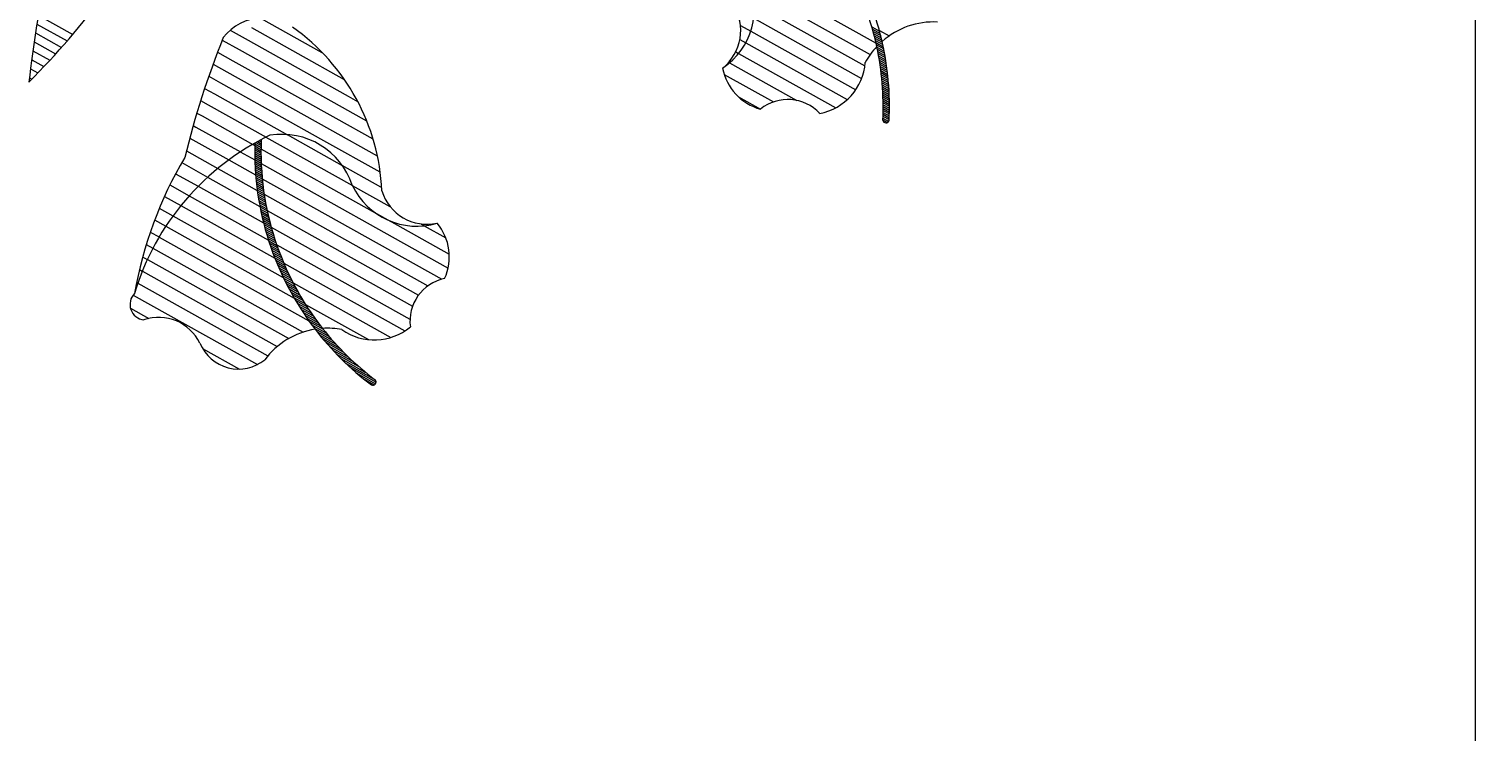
# Model space of a CAD drawing. Header units: inches. Extents: x 9636 to 21597, y -10243 to 557.
# Drawn here: x 14836.68 to 14846.31, y -8551.18 to -8546.5 of the extents above; entities that cross this region are included whole.
import ezdxf

# ---------------------------------------------------------------- set-up
doc = ezdxf.new("R2010")
doc.units = ezdxf.units.IN
doc.header["$MEASUREMENT"] = 0
for name, color, linetype in [('2', 9, 'Continuous'), ('vflor', 10, 'Continuous'), ('vflor2', 50, 'Continuous'), ('vfolha', 72, 'Continuous')]:
    doc.layers.add(name, color=color, linetype=linetype)

# ---------------------------------------------------------------- blocks, each defined once
blk = doc.blocks.new('FF')
at = {"color": 252, "ltscale": 7, "true_color": 0x939598}
blk.add_line((14846.3092, -8466.4703), (14846.3092, -8574.4703), dxfattribs=at)
at = {"layer": '2', "color": 252, "linetype": 'Continuous', "lineweight": -3, "true_color": 0x939598}
for p, q in [((14842.2925, -8546.4899), (14842.3442, -8546.5188)), ((14842.2968, -8546.5052), (14842.3481, -8546.5339)), ((14842.3011, -8546.5205), (14842.352, -8546.5489)), ((14842.3051, -8546.5356), (14842.3556, -8546.5638)), ((14842.309, -8546.5506), (14842.3592, -8546.5786)), ((14842.3128, -8546.5656), (14842.3626, -8546.5934)), ((14842.3164, -8546.5805), (14842.3658, -8546.6081)), ((14842.3199, -8546.5953), (14842.3689, -8546.6227)), ((14842.3232, -8546.61), (14842.3719, -8546.6372)), ((14842.3264, -8546.6247), (14842.3748, -8546.6517)), ((14842.3294, -8546.6392), (14842.3775, -8546.6661)), ((14842.3323, -8546.6537), (14842.3801, -8546.6804)), ((14842.3351, -8546.6681), (14842.3826, -8546.6947)), ((14842.3378, -8546.6825), (14842.385, -8546.7088)), ((14842.3403, -8546.6968), (14842.3872, -8546.723)), ((14842.3427, -8546.711), (14842.3893, -8546.737)), ((14842.345, -8546.7251), (14842.3913, -8546.751)), ((14842.3472, -8546.7392), (14842.3932, -8546.7649)), ((14842.3492, -8546.7532), (14842.395, -8546.7788)), ((14842.3511, -8546.7671), (14842.3967, -8546.7926)), ((14842.353, -8546.781), (14842.3983, -8546.8064)), ((14842.3547, -8546.7948), (14842.3998, -8546.8201)), ((14842.3563, -8546.8086), (14842.4011, -8546.8337)), ((14842.3577, -8546.8223), (14842.4024, -8546.8473)), ((14842.3591, -8546.8359), (14842.4036, -8546.8608)), ((14842.3604, -8546.8495), (14842.4046, -8546.8742)), ((14842.3616, -8546.863), (14842.4056, -8546.8876)), ((14842.3627, -8546.8765), (14842.4065, -8546.901)), ((14842.3636, -8546.8899), (14842.4072, -8546.9143)), ((14842.3645, -8546.9033), (14842.4079, -8546.9275)), ((14842.3653, -8546.9166), (14842.4085, -8546.9407)), ((14842.366, -8546.9298), (14842.409, -8546.9539)), ((14842.3665, -8546.943), (14842.4094, -8546.967)), ((14842.367, -8546.9562), (14842.4097, -8546.98)), ((14842.3674, -8546.9692), (14842.41, -8546.993)), ((14842.3677, -8546.9823), (14842.4101, -8547.006)), ((14842.368, -8546.9953), (14842.4102, -8547.0188)), ((14842.368, -8547.0467), (14842.4095, -8547.07)), ((14842.3681, -8547.0082), (14842.4101, -8547.0317)), ((14842.3681, -8547.0211), (14842.41, -8547.0445)), ((14842.3681, -8547.0339), (14842.4098, -8547.0573)), ((14842.366, -8547.11), (14842.3962, -8547.1269)), ((14842.3666, -8547.0974), (14842.4052, -8547.119)), ((14842.367, -8547.0848), (14842.4082, -8547.1078)), ((14842.3674, -8547.0722), (14842.4087, -8547.0952)), ((14842.3677, -8547.0595), (14842.4092, -8547.0826))]:
    blk.add_line(p, q, dxfattribs=at)
at = {"layer": '2', "color": 252, "lineweight": -3, "true_color": 0x939598}
for centre, radius, start, end in [((14840.4693, -8547.0206), 1.8989, 357.27776, 12.12994), ((14840.4693, -8547.0206), 1.9409, 357.27776, 12.89753), ((14842.3872, -8547.1074), 0.0215, 189.2069, 345.34861)]:
    blk.add_arc(centre, radius, start, end, dxfattribs=at)
at = {"layer": 'vflor', "color": 252, "linetype": 'Continuous', "lineweight": -3, "true_color": 0x939598}
for p, q in [((14841.4295, -8546.1012), (14842.3208, -8546.5992)), ((14841.4893, -8546.2311), (14842.2823, -8546.6742)), ((14841.5093, -8546.3388), (14842.2464, -8546.7506)), ((14838.2232, -8546.4326), (14838.6308, -8546.6604)), ((14841.5063, -8546.4336), (14842.2247, -8546.835)), ((14838.0217, -8546.513), (14838.1211, -8546.5686)), ((14838.1211, -8546.5686), (14838.8065, -8546.9515)), ((14838.1622, -8546.495), (14838.7791, -8546.8397)), ((14841.4179, -8546.4807), (14841.4866, -8546.5191)), ((14841.4866, -8546.5191), (14842.1856, -8546.9096)), ((14842.3432, -8546.5152), (14842.4075, -8546.5512)), ((14837.9364, -8546.6583), (14838.0389, -8546.7156)), ((14837.9674, -8546.5792), (14838.08, -8546.6421)), ((14838.08, -8546.6421), (14838.7654, -8547.025)), ((14841.3873, -8546.6566), (14841.4062, -8546.6671)), ((14841.4062, -8546.6671), (14842.0535, -8547.0288)), ((14841.4145, -8546.5753), (14841.453, -8546.5968)), ((14841.453, -8546.5968), (14842.1294, -8546.9747)), ((14837.9065, -8546.7381), (14837.9978, -8546.7892)), ((14838.0389, -8546.7156), (14838.7243, -8547.0986)), ((14841.34, -8546.7267), (14841.3456, -8546.7298)), ((14841.3456, -8546.7298), (14841.7941, -8546.9804)), ((14837.8777, -8546.8185), (14837.9567, -8546.8627)), ((14837.9978, -8546.7892), (14838.6832, -8547.1721)), ((14841.3104, -8546.8066), (14841.6385, -8546.9899)), ((14837.85, -8546.8996), (14837.9157, -8546.9362)), ((14837.9157, -8546.9362), (14838.402, -8547.208)), ((14837.9567, -8546.8627), (14838.6421, -8547.2456)), ((14838.8065, -8546.9515), (14838.8681, -8546.9859)), ((14841.4049, -8546.9559), (14841.5508, -8547.0374)), ((14837.8235, -8546.9813), (14837.8746, -8547.0098)), ((14837.8746, -8547.0098), (14838.2597, -8547.225)), ((14838.7654, -8547.025), (14838.9286, -8547.1162)), ((14837.774, -8547.1466), (14837.7924, -8547.1569)), ((14837.7982, -8547.0636), (14837.8335, -8547.0833)), ((14837.8335, -8547.0833), (14838.1713, -8547.2721)), ((14838.7243, -8547.0986), (14838.9708, -8547.2363)), ((14841.9426, -8547.0633), (14841.948, -8547.0664)), ((14837.7509, -8547.2302), (14837.7513, -8547.2304)), ((14837.7513, -8547.2304), (14838.0113, -8547.3757)), ((14837.7924, -8547.1569), (14838.0887, -8547.3224)), ((14838.2592, -8547.2247), (14838.835, -8547.5464)), ((14838.3994, -8547.2065), (14838.7666, -8547.4117)), ((14838.6832, -8547.1721), (14838.9998, -8547.349)), ((14837.7291, -8547.3145), (14837.9388, -8547.4317)), ((14838.0884, -8547.3222), (14838.1848, -8547.3761)), ((14838.1709, -8547.2718), (14838.1843, -8547.2794)), ((14838.226, -8547.3027), (14838.9865, -8547.7275)), ((14838.6421, -8547.2456), (14839.0172, -8547.4552)), ((14837.6982, -8547.3937), (14837.8709, -8547.4902)), ((14837.9387, -8547.4316), (14838.2014, -8547.5784)), ((14838.0111, -8547.3756), (14838.1903, -8547.4757)), ((14838.2277, -8547.4001), (14839.4717, -8548.0952)), ((14838.7632, -8547.4098), (14839.0222, -8547.5545)), ((14837.6574, -8547.4674), (14837.8072, -8547.5511)), ((14837.8708, -8547.4902), (14838.2187, -8547.6846)), ((14838.2347, -8547.5005), (14839.4308, -8548.1688)), ((14837.5828, -8547.6187), (14837.6918, -8547.6796)), ((14837.6189, -8547.5424), (14837.7475, -8547.6143)), ((14837.7476, -8547.6143), (14838.2761, -8547.9096)), ((14837.8072, -8547.5511), (14838.2432, -8547.7947)), ((14838.2476, -8547.6042), (14839.3378, -8548.2133)), ((14838.8326, -8547.5451), (14839.084, -8547.6855)), ((14837.549, -8547.6963), (14837.6399, -8547.7471)), ((14837.692, -8547.6797), (14838.319, -8548.0301)), ((14838.2671, -8547.7116), (14839.2753, -8548.2749)), ((14838.9749, -8547.7211), (14839.0899, -8547.7853)), ((14837.5175, -8547.7752), (14837.5917, -8547.8167)), ((14837.592, -8547.8169), (14838.4472, -8548.2947)), ((14837.6401, -8547.7473), (14838.3747, -8548.1577)), ((14838.2942, -8547.8232), (14839.2352, -8548.349)), ((14839.0792, -8547.7793), (14839.4795, -8548.003)), ((14839.2926, -8547.8021), (14839.3145, -8547.8143)), ((14839.3129, -8547.8134), (14839.4561, -8547.8935)), ((14837.4885, -8547.8555), (14837.5472, -8547.8883)), ((14837.5475, -8547.8885), (14838.5447, -8548.4456)), ((14837.4618, -8547.9371), (14837.5063, -8547.962)), ((14837.5067, -8547.9622), (14838.507, -8548.5211)), ((14838.3305, -8547.94), (14839.218, -8548.4359)), ((14837.4161, -8548.1046), (14837.4354, -8548.1154)), ((14837.4377, -8548.0201), (14837.469, -8548.0376)), ((14837.4695, -8548.0379), (14838.4108, -8548.5638)), ((14838.3779, -8548.063), (14839.1841, -8548.5134)), ((14837.3971, -8548.1905), (14837.4056, -8548.1952)), ((14837.4062, -8548.1955), (14838.272, -8548.6793)), ((14837.436, -8548.1157), (14838.334, -8548.6174)), ((14838.4398, -8548.1941), (14839.0896, -8548.5571)), ((14837.375, -8548.2746), (14838.2023, -8548.7368)), ((14837.3566, -8548.3608), (14837.4798, -8548.4296)), ((14838.5217, -8548.3363), (14838.9417, -8548.571)), ((14837.8366, -8548.629), (14838.0831, -8548.7667))]:
    blk.add_line(p, q, dxfattribs=at)
at = {"layer": 'vflor', "color": 252, "lineweight": -3, "true_color": 0x939598}
for centre, radius, start, end in [((14841.0373, -8546.3709), 0.4731, 303.69056, 25.31673), ((14841.1048, -8546.5169), 0.3152, 308.21659, 33.34401), ((14838.242, -8546.7685), 0.3375, 92.14976, 142.31426), ((14842.7049, -8546.979), 0.521, 87.11842, 131.26747), ((14843.3149, -8548.7168), 5.7583, 158.02682, 166.36417), ((14837.6277, -8547.6404), 1.404, 2.43487, 54.8168), ((14842.7049, -8546.979), 0.521, 136.68813, 151.05327), ((14841.8769, -8546.7002), 0.373, 280.65986, 355.90757), ((14841.6434, -8546.7003), 0.3496, 190.58675, 254.84684), ((14841.7334, -8547.2635), 0.2895, 42.78691, 128.77398), ((14839.0177, -8548.7512), 1.7046, 115.4334, 163.40417), ((14838.3652, -8547.6989), 0.4935, 18.28227, 99.28097), ((14840.0126, -8548.7221), 2.668, 149.28303, 170.12067), ((14839.2621, -8547.3431), 0.4731, 205.14072, 286.76689), ((14839.3318, -8547.488), 0.3152, 197.11344, 282.24086), ((14839.1303, -8548.0201), 0.3496, 335.61061, 39.8707), ((14839.5073, -8548.448), 0.2895, 101.68347, 187.67055), ((14837.456, -8548.337), 0.1022, 134.65104, 264.63868), ((14837.5441, -8548.7296), 0.3068, 26.07104, 108.5651), ((14838.6695, -8549.0161), 0.521, 79.40418, 93.76933), ((14838.9816, -8548.2001), 0.373, 234.54988, 309.79759), ((14838.6695, -8549.0161), 0.521, 99.18998, 143.33903), ((14838.0767, -8548.4887), 0.2781, 202.42517, 308.93601)]:
    blk.add_arc(centre, radius, start, end, dxfattribs=at)
at = {"layer": 'vflor2', "color": 252, "linetype": 'Continuous', "lineweight": -3, "true_color": 0x939598}
for p, q in [((14838.2262, -8547.2415), (14838.2275, -8547.2422)), ((14838.1839, -8547.3208), (14838.2261, -8547.3444)), ((14838.184, -8547.3079), (14838.226, -8547.3314)), ((14838.184, -8547.3337), (14838.2264, -8547.3574)), ((14838.1841, -8547.2951), (14838.226, -8547.3185)), ((14838.1843, -8547.2824), (14838.226, -8547.3057)), ((14838.1845, -8547.2697), (14838.2261, -8547.2929)), ((14838.1911, -8547.2604), (14838.2264, -8547.2802)), ((14838.2027, -8547.2541), (14838.2267, -8547.2675)), ((14838.2144, -8547.2477), (14838.227, -8547.2548)), ((14838.1841, -8547.3466), (14838.2267, -8547.3704)), ((14838.1844, -8547.3596), (14838.2271, -8547.3835)), ((14838.1847, -8547.3727), (14838.2276, -8547.3966)), ((14838.1851, -8547.3858), (14838.2282, -8547.4098)), ((14838.1856, -8547.3989), (14838.2288, -8547.4231)), ((14838.1862, -8547.4121), (14838.2296, -8547.4364)), ((14838.1869, -8547.4254), (14838.2305, -8547.4497)), ((14838.1876, -8547.4387), (14838.2315, -8547.4631)), ((14838.1885, -8547.452), (14838.2325, -8547.4766)), ((14838.1895, -8547.4654), (14838.2337, -8547.4901)), ((14838.1906, -8547.4789), (14838.235, -8547.5037)), ((14838.1917, -8547.4924), (14838.2364, -8547.5174)), ((14838.193, -8547.506), (14838.2379, -8547.5311)), ((14838.1944, -8547.5196), (14838.2395, -8547.5448)), ((14838.1958, -8547.5333), (14838.2412, -8547.5586)), ((14838.1974, -8547.547), (14838.243, -8547.5725)), ((14838.1991, -8547.5609), (14838.2449, -8547.5865)), ((14838.2009, -8547.5747), (14838.247, -8547.6005)), ((14838.2028, -8547.5887), (14838.2492, -8547.6146)), ((14838.2048, -8547.6026), (14838.2514, -8547.6287)), ((14838.207, -8547.6167), (14838.2539, -8547.6429)), ((14838.2092, -8547.6308), (14838.2564, -8547.6572)), ((14838.2116, -8547.645), (14838.259, -8547.6715)), ((14838.2141, -8547.6593), (14838.2618, -8547.686)), ((14838.2167, -8547.6736), (14838.2647, -8547.7005)), ((14838.2194, -8547.688), (14838.2678, -8547.715)), ((14838.2223, -8547.7024), (14838.271, -8547.7297)), ((14838.2253, -8547.717), (14838.2743, -8547.7444)), ((14838.2284, -8547.7316), (14838.2778, -8547.7592)), ((14838.2316, -8547.7463), (14838.2814, -8547.7741)), ((14838.235, -8547.761), (14838.2852, -8547.7891)), ((14838.2386, -8547.7759), (14838.2891, -8547.8041)), ((14838.2422, -8547.7908), (14838.2931, -8547.8193)), ((14838.2461, -8547.8058), (14838.2974, -8547.8345)), ((14838.25, -8547.8209), (14838.3018, -8547.8498)), ((14838.2542, -8547.8361), (14838.3063, -8547.8652)), ((14838.2585, -8547.8513), (14838.3111, -8547.8807)), ((14838.2629, -8547.8667), (14838.316, -8547.8963)), ((14838.2675, -8547.8821), (14838.3211, -8547.9121)), ((14838.2723, -8547.8977), (14838.3264, -8547.9279)), ((14838.2773, -8547.9133), (14838.3318, -8547.9438)), ((14838.2824, -8547.9291), (14838.3375, -8547.9598)), ((14838.2877, -8547.9449), (14838.3434, -8547.976)), ((14838.2933, -8547.9608), (14838.3495, -8547.9922)), ((14838.299, -8547.9769), (14838.3558, -8548.0086)), ((14838.3049, -8547.9931), (14838.3623, -8548.0251)), ((14838.311, -8548.0094), (14838.3691, -8548.0418)), ((14838.3173, -8548.0258), (14838.3761, -8548.0586)), ((14838.3239, -8548.0423), (14838.3833, -8548.0755)), ((14838.3307, -8548.0589), (14838.3908, -8548.0926)), ((14838.3377, -8548.0757), (14838.3986, -8548.1098)), ((14838.345, -8548.0927), (14838.4067, -8548.1272)), ((14838.3525, -8548.1097), (14838.4151, -8548.1447)), ((14838.3603, -8548.1269), (14838.4237, -8548.1624)), ((14838.3683, -8548.1443), (14838.4327, -8548.1803)), ((14838.3767, -8548.1618), (14838.4421, -8548.1984)), ((14838.3853, -8548.1795), (14838.4517, -8548.2166)), ((14838.3943, -8548.1974), (14838.4618, -8548.2351)), ((14838.4036, -8548.2155), (14838.4722, -8548.2538)), ((14838.4132, -8548.2337), (14838.4831, -8548.2728)), ((14838.4232, -8548.2522), (14838.4944, -8548.2919)), ((14838.4336, -8548.2708), (14838.5061, -8548.3114)), ((14838.4443, -8548.2897), (14838.5184, -8548.3311)), ((14838.4555, -8548.3088), (14838.5312, -8548.3511)), ((14838.4672, -8548.3282), (14838.5445, -8548.3714)), ((14838.4793, -8548.3478), (14838.5585, -8548.3921)), ((14838.4919, -8548.3678), (14838.5731, -8548.4131)), ((14838.5051, -8548.388), (14838.5885, -8548.4346)), ((14838.5188, -8548.4085), (14838.6046, -8548.4565)), ((14838.5332, -8548.4294), (14838.6216, -8548.4788)), ((14838.5483, -8548.4507), (14838.6396, -8548.5017)), ((14838.5641, -8548.4724), (14838.6586, -8548.5252)), ((14838.5807, -8548.4946), (14838.6788, -8548.5494)), ((14838.5983, -8548.5172), (14838.7004, -8548.5743)), ((14838.6168, -8548.5404), (14838.7236, -8548.6001)), ((14838.6364, -8548.5643), (14838.7487, -8548.627)), ((14838.6573, -8548.5888), (14838.776, -8548.6551)), ((14838.6796, -8548.6141), (14838.806, -8548.6848)), ((14838.7036, -8548.6404), (14838.8395, -8548.7164)), ((14838.7295, -8548.6678), (14838.8778, -8548.7506)), ((14838.7579, -8548.6965), (14838.9229, -8548.7887)), ((14838.7891, -8548.7268), (14838.9794, -8548.8331)), ((14838.8242, -8548.7593), (14838.9922, -8548.8531)), ((14838.8645, -8548.7947), (14838.9889, -8548.8642)), ((14838.9126, -8548.8344), (14838.9801, -8548.8721))]:
    blk.add_line(p, q, dxfattribs=at)
at = {"layer": 'vflor2', "color": 252, "lineweight": -3, "true_color": 0x939598}
for centre, radius, start, end in [((14840.4693, -8547.0206), 1.8989, 12.12994, 52.80653), ((14840.4693, -8547.0206), 1.9409, 12.89753, 52.07014), ((14840.1248, -8547.3186), 1.8989, 177.65092, 218.32751), ((14840.1248, -8547.3186), 1.9409, 178.38732, 217.55992), ((14840.1248, -8547.3186), 1.8989, 218.32751, 233.17969), ((14840.1248, -8547.3186), 1.9409, 217.55992, 233.17969), ((14838.9707, -8548.8529), 0.0215, 245.10884, 41.25055)]:
    blk.add_arc(centre, radius, start, end, dxfattribs=at)
at = {"layer": 'vfolha', "color": 252, "linetype": 'Continuous', "lineweight": -3, "true_color": 0x939598}
for p, q in [((14836.734, -8546.472), (14836.9351, -8546.5844)), ((14836.7435, -8546.413), (14836.9725, -8546.541)), ((14836.7248, -8546.5312), (14836.8972, -8546.6276)), ((14836.7075, -8546.6502), (14836.8199, -8546.713)), ((14836.716, -8546.5906), (14836.8588, -8546.6705)), ((14836.6994, -8546.71), (14836.7805, -8546.7553)), ((14836.6842, -8546.8302), (14836.7, -8546.839)), ((14836.6916, -8546.77), (14836.7405, -8546.7973))]:
    blk.add_line(p, q, dxfattribs=at)
at = {"layer": 'vfolha', "color": 252, "lineweight": -3, "true_color": 0x939598}
for centre, radius, start, end in [((14846.2429, -8547.9742), 9.6269, 164.34071, 173.34396), ((14832.5904, -8542.8074), 5.757, 315.27791, 330.92562)]:
    blk.add_arc(centre, radius, start, end, dxfattribs=at)

msp = doc.modelspace()

# ---------------------------------------------------------------- block references
at = {"color": 18, "true_color": 0x000000}
msp.add_blockref('FF', (0, 0), dxfattribs=at)

doc.saveas('drawing.dxf')
